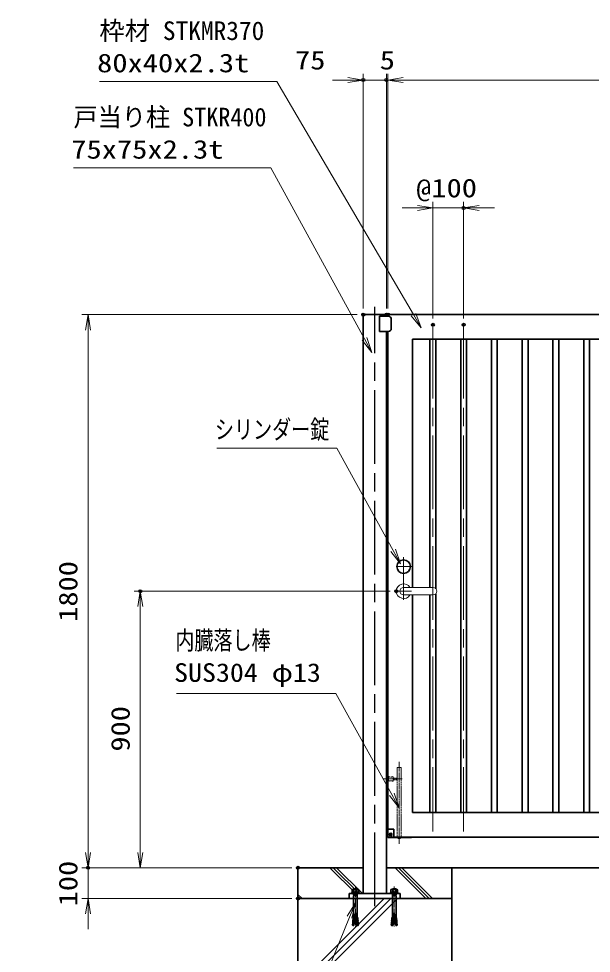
# Model space of a CAD drawing. Units: millimetres at full size. Extents: x -5940 to 5940, y -4200 to 4200.
# Drawn here: x -3681 to -1820, y -2095 to 946 of the extents above; entities that cross this region are included whole.
import ezdxf
from ezdxf.enums import TextEntityAlignment as Align

# ---------------------------------------------------------------- set-up
doc = ezdxf.new("R2010")
doc.units = ezdxf.units.MM
doc.header["$LTSCALE"] = 20
doc.header["$PDMODE"] = 32
doc.header["$PDSIZE"] = 10
doc.linetypes.add('DASHED', pattern=[7.5, 6, -1.5])
doc.linetypes.add('USER1', pattern=[18, 12, -1.5, 3, -1.5])
for name, color, linetype, lineweight in [('0-1_軸線', 200, 'USER1', 15), ('0-2_隠れ線', 140, 'DASHED', 18), ('0-3_外形線', 7, 'Continuous', 35), ('0-4_寸法線', 4, 'Continuous', 18), ('0-5_0', 7, 'Continuous', 18), ('0-8_細線', 2, 'Continuous', 35), ('0-9_ハッチング', 253, 'Continuous', 13), ('0-A_2', 7, 'Continuous', 18), ('0-B_中心線', 6, 'USER1', 25)]:
    doc.layers.add(name, color=color, linetype=linetype, lineweight=lineweight)
doc.layers.add('0-6_Defpoints', color=7, linetype='Continuous')
doc.styles.add('ＭＳ ゴシック', font='')
doc.styles.get('ＭＳ ゴシック').set_extended_font_data('MS Gothic')

# ---------------------------------------------------------------- blocks, each defined once
blk = doc.blocks.new('_Open')
at = {"layer": '0-5_0'}
blk.add_line((-20, 3.333), (0, 0), dxfattribs=at)
blk.add_lwpolyline([(-20, -3.333), (0, 0), (-20, 0)], dxfattribs=at)
blk = doc.blocks.new('S30')
at = {"layer": '0-4_寸法線'}
for points in [[(-14394588.8, 53970473.1), (-14381768.6, 53970473.1), (-14375663.6, 53959346.5), (-14375182.5, 53958469.8)], [(-14375809.7, 53959266.3), (-14375182.5, 53958469.8), (-14375517.5, 53959426.7)]]:
    blk.add_lwpolyline(points, dxfattribs=at)
at = {"layer": '0-4_寸法線', "color": 254, "style": 'ＭＳ ゴシック'}
for s, width, p in [('戸当り柱 STKR400', 0.95, (-14394588.8, 53972812.4)), ('75x75x2.3t', 1.2, (-14394732.8, 53970712.4))]:
    blk.add_text(s, height=1212, dxfattribs=dict(at, width=width)).set_placement(p, align=Align.BOTTOM_LEFT)
blk = doc.blocks.new('S33')
at = {"layer": '0-4_寸法線'}
for points in [[(-14385260.4, 53952242.7), (-14377461, 53952242.7), (-14373807.1, 53945580.6), (-14373326.2, 53944703.8)], [(-14373953.2, 53945500.5), (-14373326.2, 53944703.8), (-14373661, 53945660.8)]]:
    blk.add_lwpolyline(points, dxfattribs=at)
at = {"layer": '0-4_寸法線', "color": 254, "style": 'ＭＳ ゴシック', "width": 0.75}
blk.add_text('シリンダー錠', height=1212, dxfattribs=at).set_placement((-14385394.8, 53952482.1), align=Align.BOTTOM_LEFT)
blk = doc.blocks.new('S34')
at = {"layer": '0-4_寸法線'}
for points in [[(-14398042.1, 53900392.2), (-14385279.5, 53900392.2), (-14376635.6, 53921703.5), (-14376259.8, 53922630.2)], [(-14376481.2, 53921640.9), (-14376259.8, 53922630.2), (-14376790.1, 53921766.1)]]:
    blk.add_lwpolyline(points, dxfattribs=at)
at = {"layer": '0-4_寸法線', "color": 254, "style": 'ＭＳ ゴシック'}
for s, width, p in [('オ-ルアンカ-', 0.8, (-14398111.2, 53902731.5)), ('M12×120 ユニクロ', 0.9, (-14398234.1, 53900631.5))]:
    blk.add_text(s, height=1212, dxfattribs=dict(at, width=width)).set_placement(p, align=Align.BOTTOM_LEFT)
blk = doc.blocks.new('_DOTSMALL')
at = {"layer": '0-5_0'}
blk.add_line((-1.25, 0), (1.25, 0), dxfattribs=at)
blk = doc.blocks.new('S35')
at = {"layer": '0-4_寸法線'}
for points in [[(-14392910.9, 53976094.2), (-14381357.9, 53976094.2), (-14372478.2, 53960922.5), (-14371973.1, 53960059.5)], [(-14372622.1, 53960838.4), (-14371973.1, 53960059.5), (-14372334.4, 53961006.7)]]:
    blk.add_lwpolyline(points, dxfattribs=at)
at = {"layer": '0-4_寸法線', "color": 254, "style": 'ＭＳ ゴシック'}
blk.add_text('枠材 STKMR370', height=1212, dxfattribs=at).set_placement((-14392910.9, 53978433.5), align=Align.BOTTOM_LEFT)
at = {"layer": '0-4_寸法線', "color": 254, "style": 'ＭＳ ゴシック', "width": 1.2}
blk.add_text('80x40x2.3t', height=1212, dxfattribs=at).set_placement((-14393054.9, 53976333.5), align=Align.BOTTOM_LEFT)
blk = doc.blocks.new('PROFUV00HOJH2L')
at = {"layer": '0-1_軸線'}
blk.add_line((0, 452.5), (0, -2142.9), dxfattribs=at)
at = {"layer": '0-8_細線'}
for p, q in [((-255.4, 43.3), (-185, 81.2)), ((-217.5, 225), (-174.2, 290)), ((-217.5, 81.2), (-217.5, 225)), ((-185, 81.2), (-217.5, 81.2)), ((-185, 81.2), (0, 81.2)), ((-174.2, 290), (0, 290)), ((-174.2, 290), (-98.4, 246.7)), ((-120, 290), (-98.4, 317.1)), ((-120, 290), (0, 290)), ((-120, 0), (0, 0)), ((-120, -27.1), (-120, 0)), ((0, 317.1), (-98.4, 317.1)), ((-98.4, 246.7), (-44.2, 290)), ((-98.4, 246.7), (-98.4, 81.2)), ((-44.2, 290), (0, 290)), ((0, 317.1), (98.4, 317.1)), ((174.2, 290), (0, 290)), ((120, 290), (0, 290)), ((44.2, 290), (0, 290)), ((185, 81.2), (0, 81.2)), ((120, 0), (0, 0)), ((98.4, 246.7), (44.2, 290)), ((120, 290), (98.4, 317.1)), ((174.2, 290), (98.4, 246.7)), ((98.4, 246.7), (98.4, 81.2)), ((120, 0), (255.4, 0)), ((120, -27.1), (120, 0)), ((217.5, 225), (174.2, 290)), ((217.5, 81.2), (217.5, 225)), ((-120, -27.1), (0, -27.1)), ((-120, -48.7), (-120, -27.1)), ((-103.8, -48.7), (-120, -48.7)), ((-120, -92.1), (-120, -65)), ((-120, -65), (0, -65)), ((-120, -143.7), (-120, -1515)), ((-103.8, -48.7), (0, -48.7)), ((-103.8, -65), (-103.8, -48.7)), ((-101.5, -92.1), (0, -92.1)), ((-101.5, -116), (0, -116)), ((120, -27.1), (0, -27.1)), ((103.8, -48.7), (0, -48.7)), ((120, -65), (0, -65)), ((101.5, -92.1), (0, -92.1)), ((101.5, -116), (0, -116)), ((101.5, -92.1), (120, -92.1)), ((101.5, -116), (101.5, -92.1)), ((120, -143.7), (101.5, -116)), ((103.8, -48.7), (120, -48.7)), ((103.8, -65), (103.8, -48.7)), ((120, -48.7), (120, -27.1)), ((120, -92.1), (120, -65)), ((120, -143.7), (120, -1515)), ((-160.3, -1707.6), (-166.4, -1776.7)), ((-166.4, -1776.7), (-63.5, -1785.7)), ((-160.7, -1846.8), (-154.6, -1777.7)), ((-160.3, -1707.6), (-55.3, -1716.7)), ((-154.3, -1638.4), (-47.1, -1647.8)), ((-148.6, -1708.6), (-142.5, -1639.5)), ((-148.2, -1569.3), (-38.9, -1578.9)), ((-136.5, -1570.3), (-120, -1515)), ((-31.3, -1515), (-120, -1515)), ((-98.3, -2077.5), (0, -1252.2)), ((98.3, -2077.5), (0, -1252.2)), ((31.3, -1515), (120, -1515)), ((148.2, -1569.3), (38.9, -1578.9)), ((154.3, -1638.4), (47.1, -1647.8)), ((160.3, -1707.6), (55.3, -1716.7)), ((166.4, -1776.7), (63.5, -1785.7)), ((136.5, -1570.3), (120, -1515)), ((148.6, -1708.6), (142.5, -1639.5)), ((160.7, -1846.8), (154.6, -1777.7)), ((160.3, -1707.6), (166.4, -1776.7)), ((-184.5, -1984.1), (-190.6, -2053.2)), ((-190.6, -2053.2), (-96.4, -2061.4)), ((-184.5, -1984.1), (-88.1, -1992.5)), ((-178.8, -2054.7), (-180.2, -2070.3)), ((-180.2, -2070.3), (-98.3, -2077.5)), ((-178.8, -2054.7), (-178.8, -2054.2)), ((-172.4, -1845.8), (-178.5, -1914.9)), ((-178.5, -1914.9), (-79.9, -1923.6)), ((-172.7, -1985.1), (-166.7, -1916)), ((-172.4, -1845.8), (-71.7, -1854.6)), ((172.4, -1845.8), (71.7, -1854.6)), ((178.5, -1914.9), (79.9, -1923.6)), ((184.5, -1984.1), (88.1, -1992.5)), ((190.6, -2053.2), (96.4, -2061.4)), ((180.2, -2070.3), (98.3, -2077.5)), ((172.7, -1985.1), (166.7, -1916)), ((172.4, -1845.8), (178.5, -1914.9)), ((178.8, -2054.7), (178.8, -2054.2)), ((178.8, -2054.7), (180.2, -2070.3)), ((184.5, -1984.1), (190.6, -2053.2))]:
    blk.add_line(p, q, dxfattribs=at)
for points in [[(-120, 0), (-255.4, 0), (-255.4, 43.3)], [(255.4, 0), (255.4, 43.3), (185, 81.2), (217.5, 81.2)], [(-120, -143.7), (-101.5, -116), (-101.5, -92.1), (-120, -92.1)], [(-148.2, -1569.3), (-154.3, -1638.4), (-148.2, -1569.3)], [(154.3, -1638.4), (148.2, -1569.3), (154.3, -1638.4)]]:
    blk.add_lwpolyline(points, dxfattribs=at)
blk = doc.blocks.new('cgcxfcfj')
at = {"layer": '0-3_外形線'}
blk.add_lwpolyline([(-1660, 320), (1640, 320), (1640, 0), (-1660, 0)], close=True, dxfattribs=at)
at = {"layer": '0-5_0'}
for p in [(-1260, 320), (1260, 320)]:
    blk.add_blockref('PROFUV00HOJH2L', p, dxfattribs=at)
blk = doc.blocks.new('shgtdhgjhhggf')
at = {"layer": '0-1_軸線'}
for p, q in [((734, 4902.9), (734, -448.4)), ((-296.3, 3780), (934.3, 3780)), ((180, 160), (87.6, 160)), ((180, 160), (180, 252.4)), ((180, 160), (272.4, 160)), ((180, 160), (180, 67.6))]:
    blk.add_line(p, q, dxfattribs=at)
at = {"layer": '0-2_隠れ線'}
for p, q in [((604, 4520), (864, 4520)), ((604, 4520), (604, 40)), ((864, 4520), (864, 40)), ((34, 3930), (34, 3630)), ((334, 3630), (334, 3930)), ((334, 3830), (604, 3830)), ((334, 3730), (604, 3730))]:
    blk.add_line(p, q, dxfattribs=at)
for centre, radius, start, end in [((184, 4290), 390, 247.38014, 292.61986), ((184, 3270), 390, 67.38014, 112.61986), ((734, 40), 130, 180, 217.97987), ((734, 40), 130, 322.02013, 0)]:
    blk.add_arc(centre, radius, start, end, dxfattribs=at)
at = {"layer": '0-3_外形線'}
for p, q in [((0, 520), (380, 520)), ((132, 166.2), (173.8, 166.2)), ((132, 166.2), (132, 153.8)), ((132, 153.8), (173.8, 153.8)), ((186.2, 208), (173.8, 208)), ((173.8, 208), (173.8, 166.2)), ((173.8, 153.8), (173.8, 112)), ((186.2, 112), (173.8, 112)), ((186.2, 208), (186.2, 166.2)), ((186.2, 166.2), (228, 166.2)), ((186.2, 153.8), (186.2, 112)), ((186.2, 153.8), (228, 153.8)), ((228, 166.2), (228, 153.8)), ((380, 520), (380, -40)), ((0, -40), (1504, -40))]:
    blk.add_line(p, q, dxfattribs=at)
blk.add_circle((180, 160), 84, dxfattribs=at)
for centre, radius, start, end in [((1504, 0), 40, 270, 0), ((734, 40), 130, 217.97987, 322.02013)]:
    blk.add_arc(centre, radius, start, end, dxfattribs=at)
blk = doc.blocks.new('S43')
at = {"layer": '0-4_寸法線'}
for points in [[(-14387903.4, 53936261.8), (-14377533, 53936261.8), (-14373890.4, 53929698.8), (-14373405.1, 53928824.4)], [(-14374036.1, 53929617.9), (-14373405.1, 53928824.4), (-14373744.7, 53929779.6)]]:
    blk.add_lwpolyline(points, dxfattribs=at)
at = {"layer": '0-4_寸法線', "color": 254, "style": 'ＭＳ ゴシック'}
for s, width, p in [('内臓落し棒', 0.75, (-14387970.6, 53938758.7)), ('SUS304 φ13', 1.1, (-14388047.4, 53936658.7))]:
    blk.add_text(s, height=1212, dxfattribs=dict(at, width=width)).set_placement(p, align=Align.BOTTOM_LEFT)

msp = doc.modelspace()

# ---------------------------------------------------------------- linework, layer by layer
at = {"layer": '0-1_軸線'}
for p, q in [((-2334.77, -50.03), (-2334.77, -1699.03)), ((-2234.77, -50.03), (-2234.77, -1699.03)), ((-2430.02, -945.03), (-2430.02, -806.03)), ((-2454.02, -837.03), (-2404.02, -837.03)), ((-2456.02, -917.03), (-2404.02, -917.03))]:
    msp.add_line(p, q, dxfattribs=at)
at = {"layer": '0-3_外形線'}
for p, q in [((-2561.02, -1901.03), (-2561.02, -17.03)), ((-2561.02, -17.03), (-2486.02, -17.03)), ((-2508.02, -22.03), (-2480.02, -22.03)), ((-2508.02, -22.03), (-2508.02, -72.03)), ((-2486.02, -22.03), (-2486.02, -17.03)), ((-2481.02, -17.03), (-961.02, -17.03)), ((-2481.02, -22.03), (-2481.02, -17.03)), ((-2470.02, -32.03), (-2470.02, -62.03)), ((-2480.02, -72.03), (-2508.02, -72.03)), ((-2486.02, -1901.03), (-2486.02, -72.03)), ((-2481.02, -1719.03), (-2481.02, -72.03)), ((-2401.02, -97.03), (-1086.02, -97.03)), ((-2401.02, -97.03), (-2401.02, -905.03)), ((-2344.27, -97.03), (-2344.27, -905.03)), ((-2325.27, -97.03), (-2325.27, -908.82)), ((-2244.27, -97.03), (-2244.27, -1637.03)), ((-2225.27, -97.03), (-2225.27, -1637.03)), ((-2144.27, -97.03), (-2144.27, -1637.03)), ((-2125.27, -97.03), (-2125.27, -1637.03)), ((-2044.27, -97.03), (-2044.27, -1637.03)), ((-2025.27, -97.03), (-2025.27, -1637.03)), ((-1944.27, -97.03), (-1944.27, -1637.03)), ((-1925.27, -97.03), (-1925.27, -1637.03)), ((-1844.27, -97.03), (-1844.27, -1637.03)), ((-1825.27, -97.03), (-1825.27, -1637.03)), ((-2401.02, -929.03), (-2401.02, -1637.03)), ((-2344.27, -929.03), (-2344.27, -1637.03)), ((-2325.27, -925.24), (-2325.27, -1637.03)), ((-1086.02, -1637.03), (-2401.02, -1637.03)), ((-961.02, -1717.03), (-2481.02, -1717.03)), ((-2273.52, -1817.03), (-1273.52, -1817.03))]:
    msp.add_line(p, q, dxfattribs=at)
msp.add_lwpolyline([(-2486.02, -1817.03), (-2273.52, -1817.03), (-2273.52, -1917.03), (-2773.52, -1917.03), (-2773.52, -1817.03), (-2561.02, -1817.03)], dxfattribs=at)
msp.add_lwpolyline([(-2773.52, -1917.03), (-2273.52, -1917.03), (-2273.52, -2617.03), (-2773.52, -2617.03)], close=True, dxfattribs=at)
msp.add_circle((-2430.02, -837.03), 22, dxfattribs=at)
for centre, start, end in [((-2480.02, -32.03), 0, 90), ((-2480.02, -62.03), 270, 0)]:
    msp.add_arc(centre, 10, start, end, dxfattribs=at)
at = {"layer": '0-4_寸法線'}
for p, q in [((-2561.02, 2.97), (-2561.02, 766.33)), ((-2486.02, 2.97), (-2486.02, 766.33)), ((-2486.02, 2.97), (-2486.02, 766.33)), ((-2481.02, 2.97), (-2481.02, 766.33)), ((-2481.02, 2.97), (-2481.02, 766.33)), ((-2611.02, 746.33), (-2661.02, 746.33)), ((-2486.02, 746.33), (-2561.02, 746.33)), ((-2481.02, 746.33), (-2486.02, 746.33)), ((-2481.02, 746.33), (-961.02, 746.33)), ((-2431.02, 746.33), (-2381.02, 746.33)), ((-2334.77, -30.03), (-2334.77, 350.3)), ((-2234.77, -30.03), (-2234.77, 350.3)), ((-2384.77, 330.3), (-2434.77, 330.3)), ((-2334.77, 330.3), (-2234.77, 330.3)), ((-2184.77, 330.3), (-2134.77, 330.3)), ((-2581.02, -17.03), (-3476.12, -17.03)), ((-3456.12, -17.03), (-3456.12, -1817.03)), ((-2474.02, -917.03), (-3306.12, -917.03)), ((-3286.12, -1817.03), (-3286.12, -917.03)), ((-3456.12, -1767.03), (-3456.12, -1717.03)), ((-2793.52, -1817.03), (-3476.12, -1817.03)), ((-2793.52, -1817.03), (-3476.12, -1817.03)), ((-3456.12, -1917.03), (-3456.12, -1817.03)), ((-2793.52, -1817.03), (-3306.12, -1817.03)), ((-2793.52, -1917.03), (-3476.12, -1917.03)), ((-3456.12, -1967.03), (-3456.12, -2017.03))]:
    msp.add_line(p, q, dxfattribs=at)
at = {"layer": '0-6_Defpoints'}
for p in [(-2561.02, 746.33), (-2486.02, 746.33), (-2234.77, 330.3), (-2561.02, -17.03), (-2561.02, -17.03), (-2486.02, -17.03), (-2481.02, -17.03), (-2334.77, -50.03), (-2234.77, -50.03), (-3286.12, -917.03), (-2454.02, -917.03), (-3456.12, -1817.03), (-3456.12, -1817.03), (-2773.52, -1817.03), (-2773.52, -1917.03)]:
    msp.add_point(p, dxfattribs=at)
at = {"layer": '0-9_ハッチング'}
for p, q in [((-2585.63, -1901.03), (-2669.63, -1817.03)), ((-2574.76, -1901.03), (-2658.76, -1817.03)), ((-2563.88, -1901.03), (-2647.88, -1817.03)), ((-2357.5, -1917.03), (-2457.5, -1817.03)), ((-2346.62, -1917.03), (-2446.62, -1817.03)), ((-2335.75, -1917.03), (-2435.75, -1817.03)), ((-2760.01, -1917.03), (-2773.52, -1903.52)), ((-2770.89, -1917.03), (-2773.52, -1914.39)), ((-2773.52, -2197.01), (-2493.55, -1917.03)), ((-2773.52, -2218.76), (-2471.8, -1917.03)), ((-2773.52, -2240.51), (-2450.05, -1917.03))]:
    msp.add_line(p, q, dxfattribs=at)
at = {"layer": '0-A_2'}
for p, q in [((-2334.02, -905.03), (-2430.02, -905.03)), ((-2430.02, -929.03), (-2334.02, -929.03))]:
    msp.add_line(p, q, dxfattribs=at)
for centre, radius, start, end in [((-2430.02, -917.03), 24, 30, 330), ((-2430.02, -917.03), 12, 90, 270), ((-2334.02, -917.03), 12, 270, 90)]:
    msp.add_arc(centre, radius, start, end, dxfattribs=at)
at = {"layer": '0-B_中心線'}
msp.add_line((-2523.52, -1942.53), (-2523.52, 8.47), dxfattribs=at)

# ---------------------------------------------------------------- block references
at = {"layer": '0-3_外形線', "xscale": 0.05, "yscale": 0.05}
msp.add_blockref('shgtdhgjhhggf', (-2481.02, -1717.03), dxfattribs=at)
at = {"layer": '0-4_寸法線'}
for name, p, xscale, yscale in [('S35', (716226.25, -2698063.17), 0.05, 0.05), ('_Open', (-2561.02, 746.33), 2.5, 2.5), ('_DOTSMALL', (-2486.02, 746.33), 2.5, 2.5), ('S30', (716226.25, -2698063.17), 0.05, 0.05), ('_Open', (-2334.77, 330.3), 2.5, 2.5), ('S33', (716226.25, -2698063.17), 0.05, 0.05), ('S43', (716226.25, -2698063.17), 0.05, 0.05), ('S34', (716226.25, -2698063.17), 0.05, 0.05)]:
    msp.add_blockref(name, p, dxfattribs=dict(at, xscale=xscale, yscale=yscale))
at = {"layer": '0-4_寸法線', "xscale": 2.5, "yscale": 2.5}
for name, p, rotation in [('_DOTSMALL', (-2486.02, 746.33), 180), ('_Open', (-2481.02, 746.33), 180), ('_Open', (-2481.02, 746.33), 180), ('_Open', (-2234.77, 330.3), 180), ('_Open', (-3456.12, -17.03), 90), ('_Open', (-3286.12, -917.03), 90), ('_Open', (-3456.12, -1817.03), 270), ('_Open', (-3456.12, -1817.03), 270), ('_Open', (-3286.12, -1817.03), 270), ('_Open', (-3456.12, -1917.03), 90)]:
    msp.add_blockref(name, p, dxfattribs=dict(at, rotation=rotation))
at = {"layer": '0-8_細線', "xscale": 0.05, "yscale": 0.05}
msp.add_blockref('cgcxfcfj', (-2523.52, -1917.03), dxfattribs=at)

# ---------------------------------------------------------------- texts
at = {"layer": '0-4_寸法線', "color": 254, "style": 'ＭＳ ゴシック', "width": 1.2}
for s, p in [('75', (-2782.99, 762.68)), ('5', (-2507.52, 762.68)), ('@100', (-2389.17, 346.64))]:
    msp.add_text(s, height=60.56, dxfattribs=at).set_placement(p, align=Align.BOTTOM_LEFT)
for s, p in [('1800', (-3472.46, -1016.63)), ('900', (-3302.46, -1439.03)), ('100', (-3472.46, -1942.63))]:
    msp.add_text(s, height=60.56, rotation=90, dxfattribs=at).set_placement(p, align=Align.BOTTOM_LEFT)

doc.saveas('drawing.dxf')
